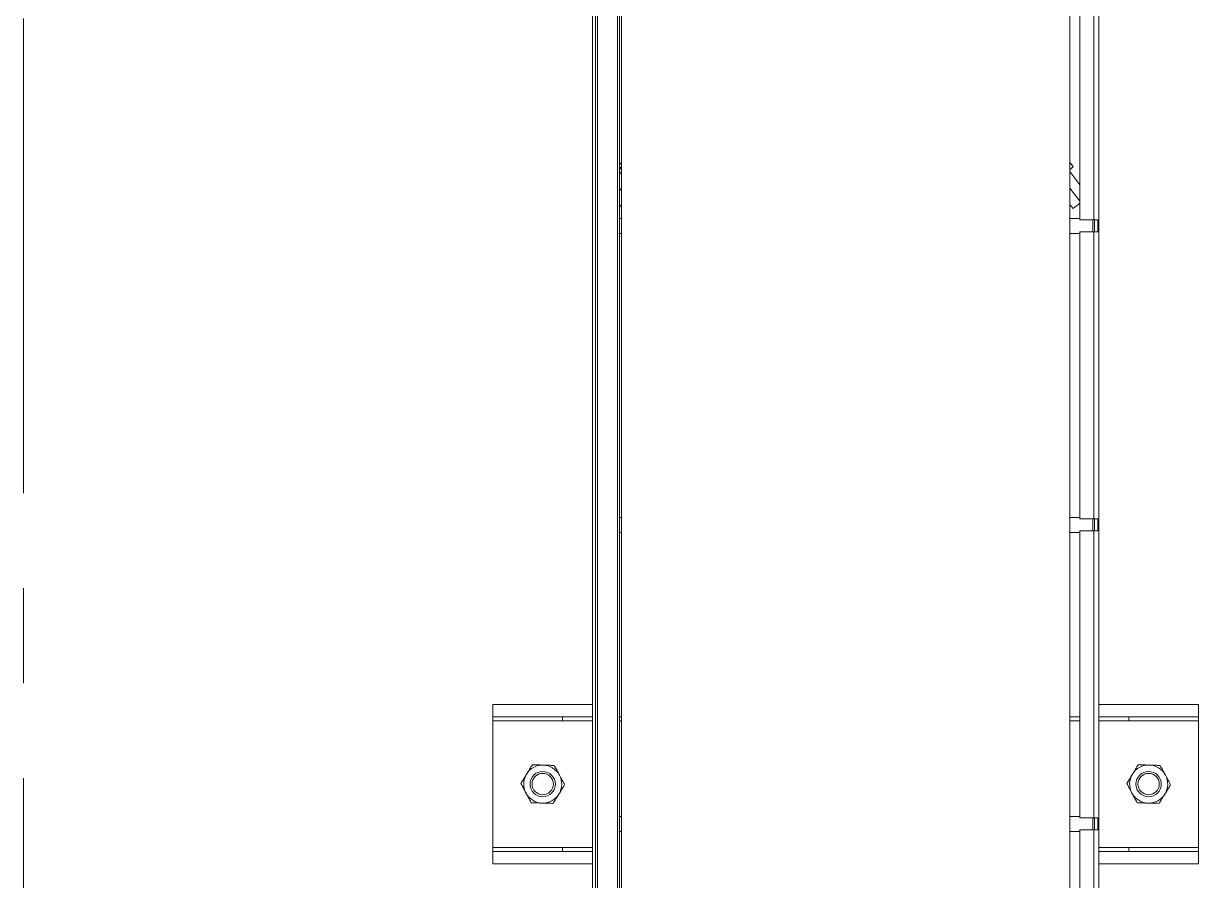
# Model space of a CAD drawing. Header units: millimetres. Extents: x 3220 to 226993, y 817 to 176024.
# Drawn here: x 46800 to 47979, y 146141 to 147001 of the extents above; entities that cross this region are included whole.
import ezdxf

# ---------------------------------------------------------------- set-up
doc = ezdxf.new("R2010")
doc.units = ezdxf.units.MM
doc.linetypes.add('AXES', pattern=[50.8, 31.75, -6.35, 6.35, -6.35])
doc.linetypes.add('HIDDEN', pattern=[9.525, 6.35, -3.175])
doc.layers.add('Axe', color=1, linetype='AXES', lineweight=9)

# ---------------------------------------------------------------- blocks, each defined once
blk = doc.blocks.new('Level 0m')
at = {"layer": 'Axe', "ltscale": 15}
blk.add_line((6000, -24500), (6000, -30500), dxfattribs=at)
blk = doc.blocks.new('dikiş bantı üst')
at = {"color": 7, "linetype": 'Continuous', "lineweight": 15}
for p, q in [((4749.6, 3369), (4762.1, 3369)), ((4749.6, 3269), (4749.6, 3369)), ((4762.1, 3299), (4762.1, 3369)), ((4762.1, 3369), (4766.1, 3369)), ((4766.1, 3369), (4766.1, 3299)), ((4766.1, 3369), (4766.1, 3369)), ((4766.1, 3369), (4766.1, 3269)), ((4766.1, 3369), (4893.1, 3369)), ((4893.1, 3299), (4893.1, 3369)), ((4893.1, 3369), (4897.1, 3369)), ((4893.1, 3369), (4893.1, 3269)), ((4893.1, 3369), (4893.1, 3369)), ((4897.1, 3369), (4909.6, 3369)), ((4897.1, 3299), (4897.1, 3369)), ((4909.6, 3369), (4909.6, 3269)), ((4762.1, 3299), (4766.1, 3299)), ((4762.1, 3299), (4762.1, 3269)), ((4766.1, 3299), (4766.1, 3269)), ((4893.1, 3299), (4897.1, 3299)), ((4893.1, 3299), (4893.1, 3269)), ((4897.1, 3299), (4897.1, 3269)), ((3595.1, 3266), (5524.1, 3266)), ((5003.8, 3269), (3990.4, 3269)), ((3595.1, 3242), (5524.1, 3242)), ((5239.8, 3240), (3595.1, 3240)), ((4206.8, 3240.7), (4205.8, 3240)), ((4206, 3240), (4206.8, 3240.7)), ((4206.8, 3240.7), (4208.4, 3242)), ((4211.7, 3240), (4210.2, 3242)), ((4213, 3240), (4211.4, 3242)), ((4217.8, 3242), (4215.2, 3240)), ((4234.3, 3242), (4231.7, 3240)), ((4250.8, 3242), (4248.2, 3240)), ((4262.1, 3242), (4262.1, 3240)), ((4277.1, 3240), (4277.1, 3242)), ((4562.1, 3242), (4562.1, 3240)), ((4577.1, 3240), (4577.1, 3242)), ((4762.1, 3242), (4762.1, 3240)), ((4862.1, 3242), (4862.1, 3240)), ((4877.1, 3240), (4877.1, 3242)), ((5239.8, 2790), (3019.2, 2790)), ((4205.8, 2790), (4208, 2788.3)), ((4208, 2788.3), (4210, 2786.8)), ((4209.9, 2786.8), (4210.7, 2787)), ((4213, 2790), (4210.7, 2787)), ((4228.3, 2780), (4215.2, 2790)), ((4244.8, 2780), (4231.7, 2790)), ((4246.9, 2780), (4252.2, 2786.9)), ((4252.2, 2786.9), (4248.2, 2790)), ((4262.1, 2790), (4262.1, 2780)), ((4277.1, 2780), (4277.1, 2790)), ((4562.1, 2790), (4562.1, 2780)), ((4577.1, 2780), (4577.1, 2790)), ((4762.1, 2790), (4762.1, 2780)), ((4862.1, 2790), (4862.1, 2780)), ((4877.1, 2780), (4877.1, 2790)), ((4263.6, 2780), (3975.6, 2780)), ((4263.6, 2780), (4263.6, 2766)), ((4275.6, 2766), (4275.6, 2780)), ((4563.6, 2780), (4275.6, 2780)), ((4563.6, 2780), (4563.6, 2766)), ((4863.6, 2780), (4575.6, 2780)), ((4575.6, 2766), (4575.6, 2780)), ((4863.6, 2780), (4863.6, 2766)), ((4875.6, 2766), (4875.6, 2780)), ((5163.6, 2780), (4875.6, 2780)), ((5219.6, 2761), (3013.8, 2761)), ((4263.6, 2766), (3975.6, 2766)), ((4275.6, 2767), (4263.6, 2767)), ((4263.6, 2762), (4263.6, 2766)), ((4275.6, 2765.2), (4263.6, 2765.2)), ((4275.6, 2762), (4263.6, 2762)), ((4563.6, 2766), (4275.6, 2766)), ((4275.6, 2766), (4275.6, 2762)), ((4575.6, 2767), (4563.6, 2767)), ((4563.6, 2762), (4563.6, 2766)), ((4575.6, 2765.2), (4563.6, 2765.2)), ((4575.6, 2762), (4563.6, 2762)), ((4863.6, 2766), (4575.6, 2766)), ((4575.6, 2766), (4575.6, 2762)), ((4749.6, 2661), (4749.6, 2761)), ((4762.1, 2731), (4762.1, 2761)), ((4766.1, 2731), (4766.1, 2761)), ((4766.1, 2661), (4766.1, 2761)), ((4875.6, 2767), (4863.6, 2767)), ((4863.6, 2762), (4863.6, 2766)), ((4875.6, 2765.2), (4863.6, 2765.2)), ((4875.6, 2762), (4863.6, 2762)), ((5163.6, 2766), (4875.6, 2766)), ((4875.6, 2766), (4875.6, 2762)), ((4893.1, 2731), (4893.1, 2761)), ((4893.1, 2661), (4893.1, 2761)), ((4897.1, 2731), (4897.1, 2761)), ((4909.6, 2761), (4909.6, 2661)), ((4766.1, 2731), (4762.1, 2731)), ((4762.1, 2731), (4762.1, 2661)), ((4766.1, 2731), (4766.1, 2661)), ((4897.1, 2731), (4893.1, 2731)), ((4893.1, 2661), (4893.1, 2731)), ((4897.1, 2731), (4897.1, 2661)), ((4762.1, 2661), (4749.6, 2661)), ((4766.1, 2661), (4762.1, 2661)), ((4766.1, 2661), (4766.1, 2661)), ((4893.1, 2661), (4766.1, 2661)), ((4897.1, 2661), (4893.1, 2661)), ((4893.1, 2661), (4893.1, 2661)), ((4909.6, 2661), (4897.1, 2661))]:
    blk.add_line(p, q, dxfattribs=at)
at = {"color": 8, "linetype": 'Continuous', "lineweight": 15}
for p, q in [((3595.1, 3264), (5524.1, 3264)), ((3595.1, 3244), (5524.1, 3244)), ((4766.1, 3242), (4766.1, 3240)), ((4766.1, 2790), (4766.1, 2780))]:
    blk.add_line(p, q, dxfattribs=at)
at = {"color": 7, "linetype": 'HIDDEN', "lineweight": 0}
for p, q in [((5239.1, 3240), (2619.1, 3240)), ((2884.9, 3240), (5094.5, 3240)), ((2885.3, 3240), (5124.9, 3240)), ((5239.1, 2790), (2619.1, 2790)), ((2884.9, 2790), (5094.5, 2790)), ((2885.3, 2790), (5124.9, 2790))]:
    blk.add_line(p, q, dxfattribs=at)
at = {"color": 7, "linetype": 'Continuous', "lineweight": 15}
for centre, radius in [((4829.6, 3319), 12.7), ((4829.6, 3319), 10.7), ((4829.6, 2711), 12.7), ((4829.6, 2711), 10.7)]:
    blk.add_circle(centre, radius, dxfattribs=at)
for centre, radius, start, end in [((4829.6, 3319), 19.1, 61.5524, 121.5524), ((4829.6, 3319), 19.1, 121.5524, 181.5524), ((4829.6, 3319), 19.1, 1.5524, 61.5524), ((4829.6, 3319), 19, 181.5524, 241.5524), ((4829.6, 3319), 19.1, 301.5524, 1.5524), ((4829.6, 3319), 19.1, 241.5524, 301.5524), ((4829.6, 2711), 19.1, 121.5524, 181.5524), ((4829.6, 2711), 19.1, 61.5524, 121.5524), ((4829.6, 2711), 19.1, 1.5524, 61.5524), ((4829.6, 2711), 19.1, 181.5524, 241.5524), ((4829.6, 2711), 19.1, 301.5524, 1.5524), ((4829.6, 2711), 19.1, 241.5524, 301.5524)]:
    blk.add_arc(centre, radius, start, end, dxfattribs=at)
for points, knots in [([(4819.6, 3335.2), (4820.9, 3336), (4823.6, 3337.6), (4826.7, 3339.5), (4828.5, 3340.6), (4829, 3340.9)], [0, 0, 0, 0, 0.40629, 0.827265, 1, 1, 1, 1]), ([(4829, 3340.9), (4830.5, 3340.1), (4832.8, 3338.9), (4836, 3337.1), (4837.7, 3336.2), (4838.6, 3335.7), (4838.7, 3335.7)], [0, 0, 0, 0, 0.483911, 0.735193, 0.986341, 1, 1, 1, 1]), ([(4810.3, 3329.4), (4811.7, 3330.3), (4813.9, 3331.7), (4817.1, 3333.6), (4818.7, 3334.6), (4819.6, 3335.2), (4819.6, 3335.2)], [0, 0, 0, 0, 0.483911, 0.735193, 0.986341, 1, 1, 1, 1]), ([(4810.3, 3329.4), (4810.3, 3328.5), (4810.3, 3326.3), (4810.4, 3322.6), (4810.5, 3319.9), (4810.5, 3318.4)], [0, 0, 0, 0, 0.2654599, 0.6280765, 1, 1, 1, 1]), ([(4838.7, 3335.7), (4840, 3335), (4842.8, 3333.5), (4846, 3331.7), (4847.8, 3330.8), (4848.3, 3330.5)], [0, 0, 0, 0, 0.40629, 0.827265, 1, 1, 1, 1]), ([(4848.3, 3330.5), (4848.4, 3329.5), (4848.4, 3327.3), (4848.5, 3323.7), (4848.6, 3320.9), (4848.6, 3319.5)], [0, 0, 0, 0, 0.26546, 0.628076, 1, 1, 1, 1]), ([(4810.5, 3318.4), (4810.6, 3318.2), (4810.6, 3316.5), (4810.7, 3313.5), (4810.8, 3310.1), (4810.8, 3308.1), (4810.8, 3307.4)], [0, 0, 0, 0, 0.066532, 0.435283, 0.814551, 1, 1, 1, 1]), ([(4848.6, 3319.5), (4848.6, 3319.2), (4848.7, 3317.6), (4848.8, 3314.5), (4848.9, 3311.1), (4848.9, 3309.1), (4848.9, 3308.5)], [0, 0, 0, 0, 0.066532, 0.435283, 0.814551, 1, 1, 1, 1]), ([(4820.5, 3302.2), (4819.2, 3302.9), (4816.4, 3304.4), (4813.2, 3306.2), (4811.4, 3307.2), (4810.8, 3307.4)], [0, 0, 0, 0, 0.40629, 0.827265, 1, 1, 1, 1]), ([(4830.2, 3297), (4828.7, 3297.8), (4826.4, 3299), (4823.2, 3300.8), (4821.4, 3301.7), (4820.6, 3302.2), (4820.5, 3302.2)], [0, 0, 0, 0, 0.483911, 0.735193, 0.986341, 1, 1, 1, 1]), ([(4839.6, 3302.7), (4838.2, 3301.9), (4835.6, 3300.3), (4832.5, 3298.4), (4830.7, 3297.3), (4830.2, 3297)], [0, 0, 0, 0, 0.40629, 0.827265, 1, 1, 1, 1]), ([(4848.9, 3308.5), (4847.5, 3307.6), (4845.3, 3306.2), (4842.1, 3304.3), (4840.5, 3303.3), (4839.6, 3302.8), (4839.6, 3302.7)], [0, 0, 0, 0, 0.483911, 0.735193, 0.986341, 1, 1, 1, 1]), ([(4206.8, 3240.7), (4207, 3240.9), (4207.7, 3241.4), (4208.5, 3241.7), (4209.1, 3242)], [0, 0, 0, 0, 0.328771, 1, 1, 1, 1]), ([(4208, 2788.3), (4207.7, 2788.5), (4207.1, 2789), (4206.7, 2789.6), (4206.4, 2790)], [0, 0, 0, 0, 0.38808, 1, 1, 1, 1]), ([(4210.7, 2787), (4210.4, 2787.1), (4209.4, 2787.4), (4208.6, 2787.9), (4208, 2788.3)], [0, 0, 0, 0, 0.28432, 1, 1, 1, 1]), ([(4810.3, 2721.4), (4811.7, 2722.3), (4813.9, 2723.7), (4817.1, 2725.6), (4818.7, 2726.6), (4819.6, 2727.2), (4819.6, 2727.2)], [0, 0, 0, 0, 0.483911, 0.735193, 0.986341, 1, 1, 1, 1]), ([(4819.6, 2727.2), (4820.9, 2728), (4823.6, 2729.6), (4826.7, 2731.5), (4828.5, 2732.6), (4829, 2732.9)], [0, 0, 0, 0, 0.40629, 0.827265, 1, 1, 1, 1]), ([(4829, 2732.9), (4830.5, 2732.1), (4832.8, 2730.9), (4836, 2729.1), (4837.7, 2728.2), (4838.6, 2727.7), (4838.7, 2727.7)], [0, 0, 0, 0, 0.483911, 0.735193, 0.986341, 1, 1, 1, 1]), ([(4838.7, 2727.7), (4840, 2727), (4842.8, 2725.5), (4846, 2723.7), (4847.8, 2722.8), (4848.3, 2722.5)], [0, 0, 0, 0, 0.40629, 0.827265, 1, 1, 1, 1]), ([(4810.5, 2710.4), (4810.5, 2710.7), (4810.5, 2712.3), (4810.4, 2715.4), (4810.3, 2718.8), (4810.3, 2720.8), (4810.3, 2721.4)], [0, 0, 0, 0, 0.066532, 0.435283, 0.814551, 1, 1, 1, 1]), ([(4848.6, 2711.5), (4848.6, 2711.7), (4848.6, 2713.4), (4848.5, 2716.5), (4848.4, 2719.8), (4848.4, 2721.8), (4848.3, 2722.5)], [0, 0, 0, 0, 0.066532, 0.435283, 0.814551, 1, 1, 1, 1]), ([(4810.8, 2699.4), (4810.8, 2700.4), (4810.8, 2702.6), (4810.7, 2706.3), (4810.6, 2709), (4810.5, 2710.4)], [0, 0, 0, 0, 0.26546, 0.628076, 1, 1, 1, 1]), ([(4848.9, 2700.5), (4847.5, 2699.6), (4845.3, 2698.2), (4842.1, 2696.3), (4840.5, 2695.3), (4839.6, 2694.8), (4839.6, 2694.7)], [0, 0, 0, 0, 0.483911, 0.735193, 0.986341, 1, 1, 1, 1]), ([(4848.9, 2700.5), (4848.9, 2701.4), (4848.8, 2703.6), (4848.7, 2707.3), (4848.7, 2710.1), (4848.6, 2711.5)], [0, 0, 0, 0, 0.26546, 0.628076, 1, 1, 1, 1]), ([(4820.5, 2694.2), (4819.2, 2694.9), (4816.4, 2696.4), (4813.2, 2698.2), (4811.4, 2699.2), (4810.8, 2699.4)], [0, 0, 0, 0, 0.40629, 0.827265, 1, 1, 1, 1]), ([(4830.2, 2689), (4828.7, 2689.8), (4826.4, 2691), (4823.2, 2692.8), (4821.4, 2693.7), (4820.6, 2694.2), (4820.5, 2694.2)], [0, 0, 0, 0, 0.483911, 0.735193, 0.986341, 1, 1, 1, 1]), ([(4839.6, 2694.7), (4838.2, 2693.9), (4835.6, 2692.3), (4832.5, 2690.4), (4830.7, 2689.3), (4830.2, 2689)], [0, 0, 0, 0, 0.40629, 0.827265, 1, 1, 1, 1])]:
    blk.add_open_spline(points, degree=3, knots=knots, dxfattribs=at)

msp = doc.modelspace()

# ---------------------------------------------------------------- block references
at = {"color": 2}
msp.add_blockref('Level 0m', (40800, 173791.8), dxfattribs=at)
at = {"xscale": -1, "rotation": 90}
msp.add_blockref('dikiş bantı üst', (50640, 151067.4), dxfattribs=at)

doc.saveas('drawing.dxf')
